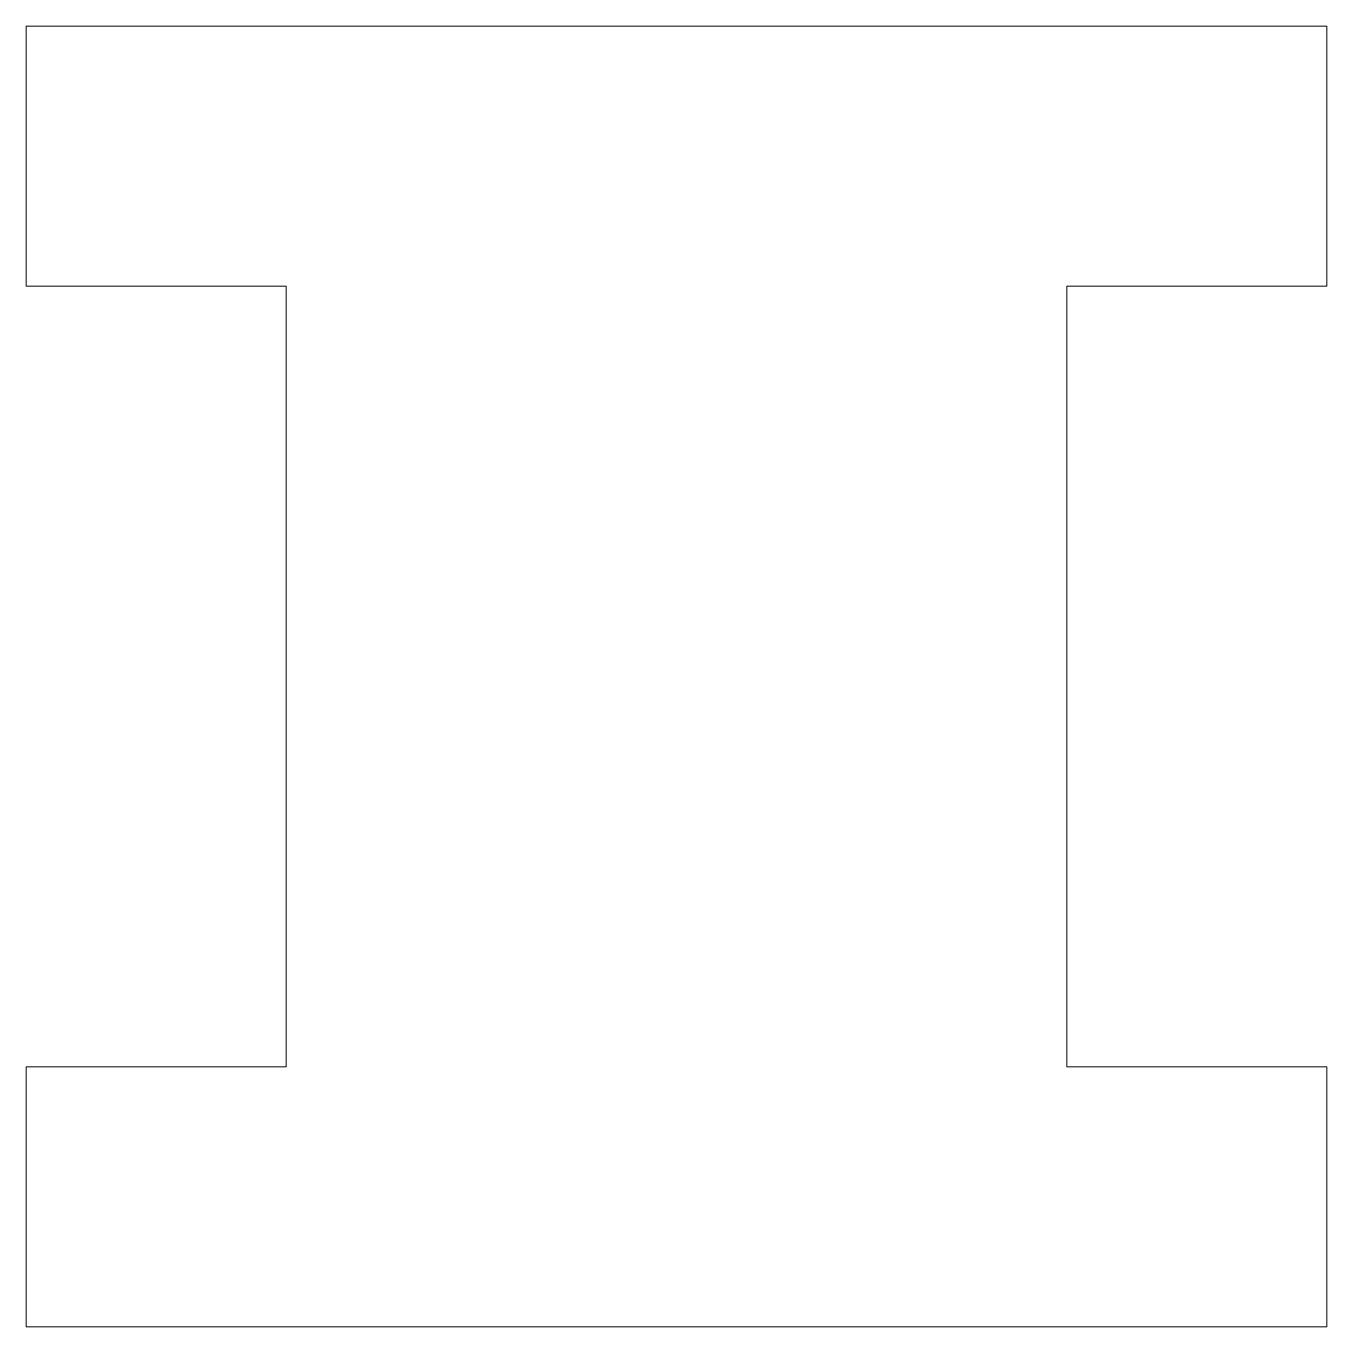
# Model space of a CAD drawing. Header units: millimetres. Extents: x -7.5 to 7.5, y 0 to 15.
import ezdxf

# ---------------------------------------------------------------- set-up
doc = ezdxf.new("R2010")
doc.units = ezdxf.units.MM
doc.layers.add('1', color=7, linetype='Continuous', true_color=0xffffff)

msp = doc.modelspace()

# ---------------------------------------------------------------- linework, layer by layer
at = {"layer": '1', "color": 252, "linetype": 'Continuous', "lineweight": 13}
for p, q in [((-7.5, 12), (-7.5, 15)), ((-7.5, 15), (7.5, 15)), ((-7.5, 12), (-7.5, 15)), ((-7.5, 15), (7.5, 15)), ((7.5, 15), (7.5, 12)), ((7.5, 15), (7.5, 12)), ((-4.5, 12), (-7.5, 12)), ((-4.5, 12), (-7.5, 12)), ((-4.5, 3), (-4.5, 12)), ((-4.5, 3), (-4.5, 12)), ((7.5, 12), (4.5, 12)), ((4.5, 12), (4.5, 3)), ((4.5, 12), (4.5, 3)), ((7.5, 12), (4.5, 12)), ((-7.5, 3), (-4.5, 3)), ((-7.5, 0), (-7.5, 3)), ((-7.5, 0), (-7.5, 3)), ((-7.5, 3), (-4.5, 3)), ((4.5, 3), (7.5, 3)), ((4.5, 3), (7.5, 3)), ((7.5, 3), (7.5, 0)), ((7.5, 3), (7.5, 0)), ((7.5, 0), (-7.5, 0)), ((7.5, 0), (-7.5, 0))]:
    msp.add_line(p, q, dxfattribs=at)

doc.saveas('drawing.dxf')
